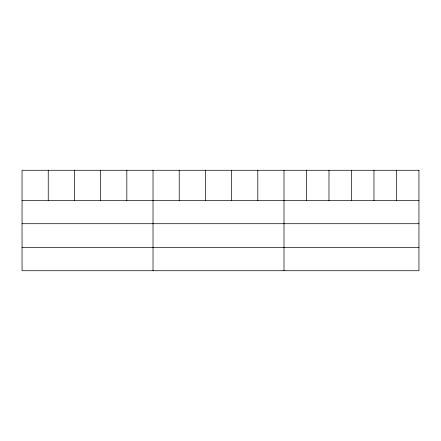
<?xml version="1.0" encoding="UTF-8"?>
<svg xmlns="http://www.w3.org/2000/svg" width="441" height="441" viewBox="0 0 441 441"><rect width="100%" height="100%" fill="white"/><g stroke="black" fill="none" stroke-linecap="round" stroke-linejoin="round"><path stroke-width="0.66" d="M22.05 200.556L418.95 200.556M22.05 223.714L418.95 223.714M22.05 247.572L418.95 247.572M396.459 170.27L396.459 200.556M373.968 170.27L373.968 200.556M351.477 170.27L351.477 200.556M328.986 170.27L328.986 200.556M306.495 170.27L306.495 200.556M284.004 170.27L284.004 270.73M257.809 170.27L257.809 200.556M231.613 170.27L231.613 200.556M205.418 170.27L205.418 200.556M179.222 170.27L179.222 200.556M153.027 170.27L153.027 270.73M126.832 170.27L126.832 200.556M100.636 170.27L100.636 200.556M74.441 170.27L74.441 200.556M48.245 170.27L48.245 200.556M418.95 170.27L22.05 170.27L22.05 270.73L418.95 270.73L418.95 170.27"/></g></svg>
